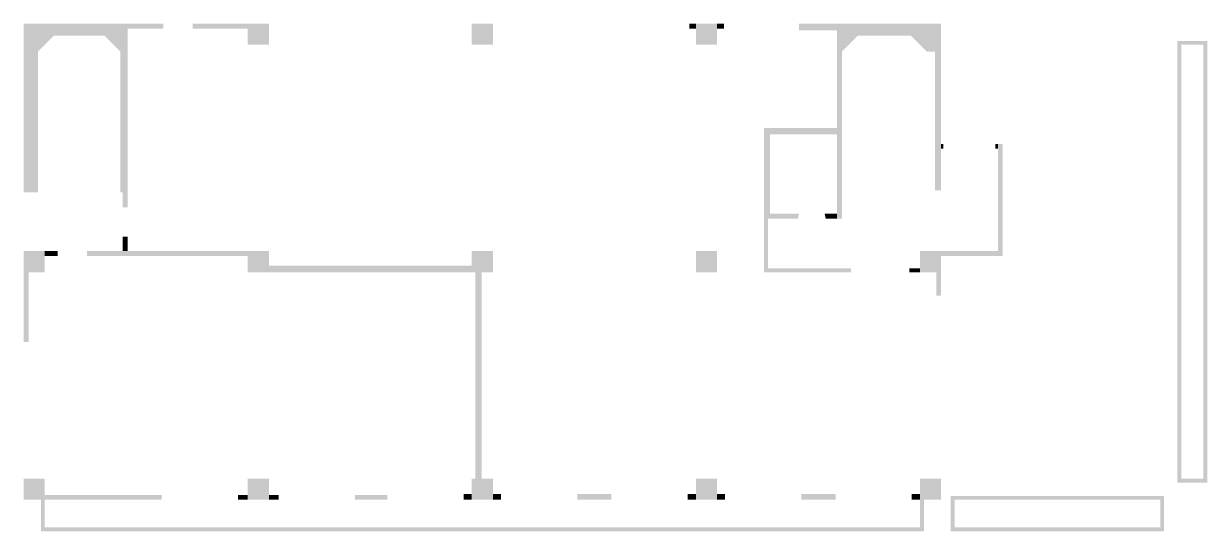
# Model space of a CAD drawing. Header units: millimetres. Extents: x -376000 to 292178, y -193032 to 188048.
# Drawn here: x -353857 to -317407, y 55554 to 71174 of the extents above; entities that cross this region are included whole.
import ezdxf

# ---------------------------------------------------------------- set-up
doc = ezdxf.new("R2010")
doc.units = ezdxf.units.MM
doc.layers.add('02_0.25', color=1, linetype='Continuous', lineweight=25, true_color=0xff0000)
doc.layers.add('08_ハッチ・色', color=7, linetype='Continuous', lineweight=5, true_color=0x888888)
doc.layers.add('_区分表-C_A：塗（壁）-2 (2D)', color=7, linetype='Continuous', lineweight=5)
doc.layers.add('_区分表-オーナー：塗（壁）-3 (2D)', color=7, linetype='Continuous', lineweight=5)

# ---------------------------------------------------------------- blocks, each defined once
blk = doc.blocks.new('区分表-C_A：塗（壁）-2 (2D)')
at = {"layer": '02_0.25', "linetype": 'Continuous', "lineweight": 0, "true_color": 0xaaaaaa}
for points in [[(-353857, 71174), (-352930, 71174), (-352930, 70804), (-353417, 70312), (-353857, 70312)], [(-353857, 71174), (-352930, 71174), (-352930, 70804), (-353417, 70312), (-353857, 70312)], [(-348650, 71024), (-348650, 71174), (-346957, 71174), (-346957, 71024)], [(-348650, 71024), (-348650, 71174), (-346957, 71174), (-346957, 71024)], [(-333363, 71174), (-333157, 71174), (-333157, 71024), (-333363, 71024)], [(-333363, 71174), (-333157, 71174), (-333157, 71024), (-333363, 71024)], [(-333157, 71174), (-332507, 71174), (-332507, 70524), (-333157, 70524)], [(-333157, 71174), (-332507, 71174), (-332507, 70524), (-333157, 70524)], [(-332507, 71174), (-332292, 71174), (-332292, 71024), (-332507, 71024)], [(-332507, 71174), (-332292, 71174), (-332292, 71024), (-332507, 71024)], [(-326257, 70524), (-325607, 70524), (-325607, 70314), (-326047, 70314)], [(-326257, 70524), (-325607, 70524), (-325607, 70314), (-326047, 70314)], [(-318207, 57054), (-318327, 57054), (-318327, 70644), (-318207, 70644)], [(-318207, 57054), (-318327, 57054), (-318327, 70644), (-318207, 70644)], [(-317527, 70644), (-317527, 70524), (-318207, 70524), (-318207, 70644)], [(-317527, 70644), (-317527, 70524), (-318207, 70524), (-318207, 70644)], [(-317407, 57054), (-317527, 57054), (-317527, 70644), (-317407, 70644)], [(-317407, 57054), (-317527, 57054), (-317527, 70644), (-317407, 70644)], [(-353857, 70312), (-353667, 70312), (-353667, 65989), (-353857, 65989)], [(-353857, 70312), (-353667, 70312), (-353667, 65989), (-353857, 65989)], [(-325797, 70314), (-325607, 70314), (-325607, 66049), (-325797, 66049)], [(-325797, 70314), (-325607, 70314), (-325607, 66049), (-325797, 66049)], [(-325797, 70314), (-325607, 70314), (-325607, 66049), (-325797, 66049)], [(-325797, 70314), (-325607, 70314), (-325607, 66049), (-325797, 66049)], [(-325532, 67474), (-325532, 67324), (-325607, 67324), (-325607, 67474)], [(-325532, 67474), (-325532, 67324), (-325607, 67324), (-325607, 67474)], [(-323857, 67474), (-323857, 67324), (-323932, 67324), (-323932, 67474)], [(-323857, 67474), (-323857, 67324), (-323932, 67324), (-323932, 67474)], [(-323707, 64024), (-323857, 64024), (-323857, 67474), (-323707, 67474)], [(-323707, 64024), (-323857, 64024), (-323857, 67474), (-323707, 67474)], [(-326257, 64174), (-325607, 64174), (-325607, 63524), (-326257, 63524)], [(-326257, 64174), (-325607, 64174), (-325607, 63524), (-326257, 63524)], [(-325607, 64024), (-325607, 64174), (-323857, 64174), (-323857, 64024)], [(-325607, 64024), (-325607, 64174), (-323857, 64174), (-323857, 64024)], [(-353857, 63524), (-353707, 63524), (-353707, 61374), (-353857, 61374)], [(-353857, 63524), (-353707, 63524), (-353707, 61374), (-353857, 61374)], [(-325757, 63524), (-325607, 63524), (-325607, 62808), (-325757, 62808)], [(-325757, 63524), (-325607, 63524), (-325607, 62808), (-325757, 62808)], [(-318207, 57054), (-318207, 57174), (-317527, 57174), (-317527, 57054)], [(-318207, 57054), (-318207, 57174), (-317527, 57174), (-317527, 57054)], [(-343657, 56524), (-343657, 56674), (-342657, 56674), (-342657, 56524)], [(-343657, 56524), (-343657, 56674), (-342657, 56674), (-342657, 56524)], [(-340307, 56524), (-340307, 56704), (-340057, 56704), (-340057, 56524)], [(-340307, 56524), (-340307, 56704), (-340057, 56704), (-340057, 56524)], [(-339407, 56524), (-339407, 56704), (-339157, 56704), (-339157, 56524)], [(-339407, 56524), (-339407, 56704), (-339157, 56704), (-339157, 56524)], [(-336807, 56524), (-336807, 56704), (-335757, 56704), (-335757, 56524)], [(-336807, 56524), (-336807, 56704), (-335757, 56704), (-335757, 56524)], [(-333407, 56524), (-333407, 56704), (-333157, 56704), (-333157, 56524)], [(-333407, 56524), (-333407, 56704), (-333157, 56704), (-333157, 56524)], [(-332507, 56524), (-332507, 56704), (-332257, 56704), (-332257, 56524)], [(-332507, 56524), (-332507, 56704), (-332257, 56704), (-332257, 56524)], [(-329907, 56524), (-329907, 56704), (-328857, 56704), (-328857, 56524)], [(-329907, 56524), (-329907, 56704), (-328857, 56704), (-328857, 56524)], [(-326507, 56524), (-326507, 56704), (-326257, 56704), (-326257, 56524)], [(-326507, 56524), (-326507, 56704), (-326257, 56704), (-326257, 56524)], [(-326257, 56524), (-326137, 56524), (-326137, 55554), (-326257, 55554)], [(-326257, 56524), (-326137, 56524), (-326137, 55554), (-326257, 55554)], [(-325307, 56643), (-318737, 56643), (-318737, 56523), (-325307, 56523)], [(-325307, 56643), (-318737, 56643), (-318737, 56523), (-325307, 56523)], [(-325307, 56524), (-325187, 56524), (-325187, 55674), (-325307, 55674)], [(-325307, 56524), (-325187, 56524), (-325187, 55674), (-325307, 55674)], [(-318737, 55674), (-318857, 55674), (-318857, 56524), (-318737, 56524)], [(-318737, 55674), (-318857, 55674), (-318857, 56524), (-318737, 56524)], [(-325307, 55554), (-325307, 55674), (-318737, 55674), (-318737, 55554)], [(-325307, 55554), (-325307, 55674), (-318737, 55674), (-318737, 55554)]]:
    blk.add_hatch(color=253, dxfattribs=at).paths.add_polyline_path(points)
at = {"layer": '02_0.25', "linetype": 'Continuous', "lineweight": 0, "true_color": 0xffff00}
for points in [[(-346307, 63724), (-340057, 63724), (-340057, 63524), (-346307, 63524)], [(-339952, 57174), (-339952, 63524), (-339752, 63524), (-339752, 57174)]]:
    blk.add_hatch(color=2, dxfattribs=at).paths.add_polyline_path(points)
at = {"layer": '08_ハッチ・色', "linetype": 'Continuous', "lineweight": 0, "true_color": 0xaaaaaa}
for points in [[(-351365, 71174), (-349557, 71174), (-349557, 71024), (-350657, 71024), (-350657, 65989), (-350877, 65989), (-350877, 70312), (-351365, 70804)], [(-351365, 71174), (-349557, 71174), (-349557, 71024), (-350657, 71024), (-350657, 65989), (-350877, 65989), (-350877, 70312), (-351365, 70804)], [(-329986, 70974), (-329986, 71174), (-328167, 71174), (-328167, 70804), (-328657, 70314), (-328657, 66049), (-328807, 66049), (-328807, 70974)], [(-329986, 70974), (-329986, 71174), (-328167, 71174), (-328167, 70804), (-328657, 70314), (-328657, 66049), (-328807, 66049), (-328807, 70974)]]:
    blk.add_hatch(color=253, dxfattribs=at).paths.add_polyline_path(points)
at = {"layer": '08_ハッチ・色', "color": 253, "linetype": 'Continuous', "true_color": 0xaaaaaa}
for points in [[(-352930, 70804), (-351365, 70804), (-352930, 71174), (-351365, 71174)], [(-352930, 70804), (-351365, 70804), (-352930, 71174), (-351365, 71174)], [(-348650, 71024), (-346957, 71024), (-348650, 71174), (-346957, 71174)], [(-348650, 71024), (-346957, 71024), (-348650, 71174), (-346957, 71174)], [(-346957, 70524), (-346307, 70524), (-346957, 71174), (-346307, 71174)], [(-346957, 70524), (-346307, 70524), (-346957, 71174), (-346307, 71174)], [(-333363, 71024), (-332292, 71024), (-333363, 71174), (-332292, 71174)], [(-333363, 71024), (-332292, 71024), (-333363, 71174), (-332292, 71174)], [(-328167, 70804), (-326537, 70804), (-328167, 71174), (-326537, 71174)], [(-328167, 70804), (-326537, 70804), (-328167, 71174), (-326537, 71174)], [(-326537, 71174), (-326257, 71174), (-326537, 70804), (-326257, 70524)], [(-326537, 71174), (-326257, 71174), (-326537, 70804), (-326257, 70524)], [(-326257, 70524), (-325607, 70524), (-326257, 71174), (-325607, 71174)], [(-326257, 70524), (-325607, 70524), (-326257, 71174), (-325607, 71174)], [(-353667, 65989), (-353417, 65989), (-353667, 70312), (-353417, 70312)], [(-353667, 65989), (-353417, 65989), (-353667, 70312), (-353417, 70312)], [(-353857, 63524), (-353207, 63524), (-353857, 64174), (-353207, 64174)], [(-353857, 63524), (-353207, 63524), (-353857, 64174), (-353207, 64174)], [(-352807, 64024), (-352807, 64174), (-353207, 64024), (-353207, 64174)], [(-352807, 64024), (-352807, 64174), (-353207, 64024), (-353207, 64174)], [(-346957, 64024), (-346957, 64174), (-348879, 64024), (-348879, 64174)], [(-346957, 64024), (-346957, 64174), (-348879, 64024), (-348879, 64174)], [(-353707, 61374), (-353707, 63524), (-353857, 61374), (-353857, 63524)], [(-353707, 61374), (-353707, 63524), (-353857, 61374), (-353857, 63524)], [(-353857, 56524), (-353207, 56524), (-353857, 57174), (-353207, 57174)], [(-353857, 56524), (-353207, 56524), (-353857, 57174), (-353207, 57174)], [(-346957, 56524), (-346307, 56524), (-346957, 57174), (-346307, 57174)], [(-346957, 56524), (-346307, 56524), (-346957, 57174), (-346307, 57174)], [(-340057, 56524), (-339407, 56524), (-340057, 57174), (-339407, 57174)], [(-340057, 56524), (-339407, 56524), (-340057, 57174), (-339407, 57174)], [(-333157, 56524), (-332507, 56524), (-333157, 57174), (-332507, 57174)], [(-333157, 56524), (-332507, 56524), (-333157, 57174), (-332507, 57174)], [(-326257, 56524), (-325607, 56524), (-326257, 57174), (-325607, 57174)], [(-326257, 56524), (-325607, 56524), (-326257, 57174), (-325607, 57174)], [(-353208, 56524), (-353327, 56524), (-353208, 55554), (-353327, 55554)], [(-353208, 56524), (-353327, 56524), (-353208, 55554), (-353327, 55554)], [(-349607, 56524), (-349607, 56674), (-353207, 56524), (-353207, 56674)], [(-349607, 56524), (-349607, 56674), (-353207, 56524), (-353207, 56674)], [(-346957, 56524), (-346957, 56674), (-347257, 56524), (-347257, 56674)], [(-346957, 56524), (-346957, 56674), (-347257, 56524), (-347257, 56674)], [(-346007, 56524), (-346007, 56674), (-346307, 56524), (-346307, 56674)], [(-346007, 56524), (-346007, 56674), (-346307, 56524), (-346307, 56674)], [(-353208, 55674), (-353208, 55554), (-326257, 55674), (-326257, 55554)], [(-353208, 55674), (-353208, 55554), (-326257, 55674), (-326257, 55554)]]:
    blk.add_solid(points, dxfattribs=at)
at = {"layer": '08_ハッチ・色', "color": 253, "true_color": 0xaaaaaa}
for points in [[(-340057, 70524), (-339407, 70524), (-340057, 71174), (-339407, 71174)], [(-340057, 70524), (-339407, 70524), (-340057, 71174), (-339407, 71174)], [(-346957, 63524), (-346307, 63524), (-346957, 64174), (-346307, 64174)], [(-346957, 63524), (-346307, 63524), (-346957, 64174), (-346307, 64174)], [(-340057, 63524), (-339407, 63524), (-340057, 64174), (-339407, 64174)], [(-340057, 63524), (-339407, 63524), (-340057, 64174), (-339407, 64174)], [(-333157, 63524), (-332507, 63524), (-333157, 64174), (-332507, 64174)], [(-333157, 63524), (-332507, 63524), (-333157, 64174), (-332507, 64174)], [(-346307, 63524), (-340057, 63524), (-346307, 63724), (-340057, 63724)], [(-339752, 57174), (-339752, 63524), (-339952, 57174), (-339952, 63524)]]:
    blk.add_solid(points, dxfattribs=at)
at = {"layer": '08_ハッチ・色', "color": 160}
for points in [[(-328807, 67959), (-331060, 67959), (-328807, 67770), (-331060, 67770)], [(-328807, 67959), (-331060, 67959), (-328807, 67770), (-331060, 67770)], [(-331060, 67820), (-331060, 65324), (-330871, 67820), (-330871, 65324)], [(-331060, 67820), (-331060, 65324), (-330871, 67820), (-330871, 65324)], [(-350657, 65524), (-350807, 65524), (-350657, 65989), (-350807, 65989)], [(-350657, 65524), (-350807, 65524), (-350657, 65989), (-350807, 65989)], [(-328657, 66049), (-328807, 66049), (-328657, 65174), (-328807, 65174)], [(-328657, 66049), (-328807, 66049), (-328657, 65174), (-328807, 65174)], [(-330012, 65174), (-331057, 65174), (-329983, 65324), (-331057, 65324)], [(-330012, 65174), (-331057, 65174), (-329983, 65324), (-331057, 65324)], [(-329160, 65174), (-328807, 65174), (-329190, 65324), (-328807, 65324)], [(-329160, 65174), (-328807, 65174), (-329190, 65324), (-328807, 65324)], [(-330940, 65174), (-331060, 65174), (-330940, 63644), (-331060, 63644)], [(-330940, 65174), (-331060, 65174), (-330940, 63644), (-331060, 63644)], [(-350657, 64174), (-350807, 64174), (-350657, 64624), (-350807, 64624)], [(-350657, 64174), (-350807, 64174), (-350657, 64624), (-350807, 64624)], [(-351907, 64024), (-351907, 64174), (-348879, 64024), (-348879, 64174)], [(-351907, 64024), (-351907, 64174), (-348879, 64024), (-348879, 64174)], [(-328382, 63524), (-328382, 63644), (-331060, 63524), (-331060, 63644)], [(-328382, 63524), (-328382, 63644), (-331060, 63524), (-331060, 63644)], [(-326257, 63524), (-326257, 63644), (-326582, 63524), (-326582, 63644)], [(-326257, 63524), (-326257, 63644), (-326582, 63524), (-326582, 63644)]]:
    blk.add_solid(points, dxfattribs=at)
blk = doc.blocks.new('区分表-オーナー：塗（壁）-3 (2D)')
at = {"layer": '02_0.25', "linetype": 'Continuous', "lineweight": 0, "true_color": 0xaaaaaa}
for points in [[(-353857, 71174), (-352930, 71174), (-352930, 70804), (-353417, 70312), (-353857, 70312)], [(-353857, 71174), (-352930, 71174), (-352930, 70804), (-353417, 70312), (-353857, 70312)], [(-348650, 71024), (-348650, 71174), (-346957, 71174), (-346957, 71024)], [(-348650, 71024), (-348650, 71174), (-346957, 71174), (-346957, 71024)], [(-333363, 71174), (-333157, 71174), (-333157, 71024), (-333363, 71024)], [(-333363, 71174), (-333157, 71174), (-333157, 71024), (-333363, 71024)], [(-333157, 71174), (-332507, 71174), (-332507, 70524), (-333157, 70524)], [(-333157, 71174), (-332507, 71174), (-332507, 70524), (-333157, 70524)], [(-332507, 71174), (-332292, 71174), (-332292, 71024), (-332507, 71024)], [(-332507, 71174), (-332292, 71174), (-332292, 71024), (-332507, 71024)], [(-326257, 70524), (-325607, 70524), (-325607, 70314), (-326047, 70314)], [(-326257, 70524), (-325607, 70524), (-325607, 70314), (-326047, 70314)], [(-318207, 57054), (-318327, 57054), (-318327, 70644), (-318207, 70644)], [(-318207, 57054), (-318327, 57054), (-318327, 70644), (-318207, 70644)], [(-317527, 70644), (-317527, 70524), (-318207, 70524), (-318207, 70644)], [(-317527, 70644), (-317527, 70524), (-318207, 70524), (-318207, 70644)], [(-317407, 57054), (-317527, 57054), (-317527, 70644), (-317407, 70644)], [(-317407, 57054), (-317527, 57054), (-317527, 70644), (-317407, 70644)], [(-353857, 70312), (-353667, 70312), (-353667, 65989), (-353857, 65989)], [(-353857, 70312), (-353667, 70312), (-353667, 65989), (-353857, 65989)], [(-325797, 70314), (-325607, 70314), (-325607, 66049), (-325797, 66049)], [(-325797, 70314), (-325607, 70314), (-325607, 66049), (-325797, 66049)], [(-325797, 70314), (-325607, 70314), (-325607, 66049), (-325797, 66049)], [(-325797, 70314), (-325607, 70314), (-325607, 66049), (-325797, 66049)], [(-325532, 67474), (-325532, 67324), (-325607, 67324), (-325607, 67474)], [(-325532, 67474), (-325532, 67324), (-325607, 67324), (-325607, 67474)], [(-323857, 67474), (-323857, 67324), (-323932, 67324), (-323932, 67474)], [(-323857, 67474), (-323857, 67324), (-323932, 67324), (-323932, 67474)], [(-323707, 64024), (-323857, 64024), (-323857, 67474), (-323707, 67474)], [(-323707, 64024), (-323857, 64024), (-323857, 67474), (-323707, 67474)], [(-326257, 64174), (-325607, 64174), (-325607, 63524), (-326257, 63524)], [(-326257, 64174), (-325607, 64174), (-325607, 63524), (-326257, 63524)], [(-325607, 64024), (-325607, 64174), (-323857, 64174), (-323857, 64024)], [(-325607, 64024), (-325607, 64174), (-323857, 64174), (-323857, 64024)], [(-353857, 63524), (-353707, 63524), (-353707, 61374), (-353857, 61374)], [(-353857, 63524), (-353707, 63524), (-353707, 61374), (-353857, 61374)], [(-325757, 63524), (-325607, 63524), (-325607, 62808), (-325757, 62808)], [(-325757, 63524), (-325607, 63524), (-325607, 62808), (-325757, 62808)], [(-318207, 57054), (-318207, 57174), (-317527, 57174), (-317527, 57054)], [(-318207, 57054), (-318207, 57174), (-317527, 57174), (-317527, 57054)], [(-343657, 56524), (-343657, 56674), (-342657, 56674), (-342657, 56524)], [(-343657, 56524), (-343657, 56674), (-342657, 56674), (-342657, 56524)], [(-340307, 56524), (-340307, 56704), (-340057, 56704), (-340057, 56524)], [(-340307, 56524), (-340307, 56704), (-340057, 56704), (-340057, 56524)], [(-339407, 56524), (-339407, 56704), (-339157, 56704), (-339157, 56524)], [(-339407, 56524), (-339407, 56704), (-339157, 56704), (-339157, 56524)], [(-336807, 56524), (-336807, 56704), (-335757, 56704), (-335757, 56524)], [(-336807, 56524), (-336807, 56704), (-335757, 56704), (-335757, 56524)], [(-333407, 56524), (-333407, 56704), (-333157, 56704), (-333157, 56524)], [(-333407, 56524), (-333407, 56704), (-333157, 56704), (-333157, 56524)], [(-332507, 56524), (-332507, 56704), (-332257, 56704), (-332257, 56524)], [(-332507, 56524), (-332507, 56704), (-332257, 56704), (-332257, 56524)], [(-329907, 56524), (-329907, 56704), (-328857, 56704), (-328857, 56524)], [(-329907, 56524), (-329907, 56704), (-328857, 56704), (-328857, 56524)], [(-326507, 56524), (-326507, 56704), (-326257, 56704), (-326257, 56524)], [(-326507, 56524), (-326507, 56704), (-326257, 56704), (-326257, 56524)], [(-326257, 56524), (-326137, 56524), (-326137, 55554), (-326257, 55554)], [(-326257, 56524), (-326137, 56524), (-326137, 55554), (-326257, 55554)], [(-325307, 56643), (-318737, 56643), (-318737, 56523), (-325307, 56523)], [(-325307, 56643), (-318737, 56643), (-318737, 56523), (-325307, 56523)], [(-325307, 56524), (-325187, 56524), (-325187, 55674), (-325307, 55674)], [(-325307, 56524), (-325187, 56524), (-325187, 55674), (-325307, 55674)], [(-318737, 55674), (-318857, 55674), (-318857, 56524), (-318737, 56524)], [(-318737, 55674), (-318857, 55674), (-318857, 56524), (-318737, 56524)], [(-325307, 55554), (-325307, 55674), (-318737, 55674), (-318737, 55554)], [(-325307, 55554), (-325307, 55674), (-318737, 55674), (-318737, 55554)]]:
    blk.add_hatch(color=253, dxfattribs=at).paths.add_polyline_path(points)
at = {"layer": '02_0.25', "linetype": 'Continuous', "lineweight": 0, "true_color": 0xffff00}
for points in [[(-346307, 63724), (-340057, 63724), (-340057, 63524), (-346307, 63524)], [(-339952, 57174), (-339952, 63524), (-339752, 63524), (-339752, 57174)]]:
    blk.add_hatch(color=2, dxfattribs=at).paths.add_polyline_path(points)
at = {"layer": '08_ハッチ・色', "linetype": 'Continuous', "lineweight": 0, "true_color": 0xaaaaaa}
for points in [[(-351365, 71174), (-349557, 71174), (-349557, 71024), (-350657, 71024), (-350657, 65989), (-350877, 65989), (-350877, 70312), (-351365, 70804)], [(-351365, 71174), (-349557, 71174), (-349557, 71024), (-350657, 71024), (-350657, 65989), (-350877, 65989), (-350877, 70312), (-351365, 70804)], [(-329986, 70974), (-329986, 71174), (-328167, 71174), (-328167, 70804), (-328657, 70314), (-328657, 66049), (-328807, 66049), (-328807, 70974)], [(-329986, 70974), (-329986, 71174), (-328167, 71174), (-328167, 70804), (-328657, 70314), (-328657, 66049), (-328807, 66049), (-328807, 70974)]]:
    blk.add_hatch(color=253, dxfattribs=at).paths.add_polyline_path(points)
at = {"layer": '08_ハッチ・色', "color": 253, "linetype": 'Continuous', "true_color": 0xaaaaaa}
for points in [[(-352930, 70804), (-351365, 70804), (-352930, 71174), (-351365, 71174)], [(-352930, 70804), (-351365, 70804), (-352930, 71174), (-351365, 71174)], [(-348650, 71024), (-346957, 71024), (-348650, 71174), (-346957, 71174)], [(-348650, 71024), (-346957, 71024), (-348650, 71174), (-346957, 71174)], [(-346957, 70524), (-346307, 70524), (-346957, 71174), (-346307, 71174)], [(-346957, 70524), (-346307, 70524), (-346957, 71174), (-346307, 71174)], [(-333363, 71024), (-332292, 71024), (-333363, 71174), (-332292, 71174)], [(-333363, 71024), (-332292, 71024), (-333363, 71174), (-332292, 71174)], [(-328167, 70804), (-326537, 70804), (-328167, 71174), (-326537, 71174)], [(-328167, 70804), (-326537, 70804), (-328167, 71174), (-326537, 71174)], [(-326537, 71174), (-326257, 71174), (-326537, 70804), (-326257, 70524)], [(-326537, 71174), (-326257, 71174), (-326537, 70804), (-326257, 70524)], [(-326257, 70524), (-325607, 70524), (-326257, 71174), (-325607, 71174)], [(-326257, 70524), (-325607, 70524), (-326257, 71174), (-325607, 71174)], [(-353667, 65989), (-353417, 65989), (-353667, 70312), (-353417, 70312)], [(-353667, 65989), (-353417, 65989), (-353667, 70312), (-353417, 70312)], [(-353857, 63524), (-353207, 63524), (-353857, 64174), (-353207, 64174)], [(-353857, 63524), (-353207, 63524), (-353857, 64174), (-353207, 64174)], [(-352807, 64024), (-352807, 64174), (-353207, 64024), (-353207, 64174)], [(-352807, 64024), (-352807, 64174), (-353207, 64024), (-353207, 64174)], [(-346957, 64024), (-346957, 64174), (-348879, 64024), (-348879, 64174)], [(-346957, 64024), (-346957, 64174), (-348879, 64024), (-348879, 64174)], [(-353707, 61374), (-353707, 63524), (-353857, 61374), (-353857, 63524)], [(-353707, 61374), (-353707, 63524), (-353857, 61374), (-353857, 63524)], [(-353857, 56524), (-353207, 56524), (-353857, 57174), (-353207, 57174)], [(-353857, 56524), (-353207, 56524), (-353857, 57174), (-353207, 57174)], [(-346957, 56524), (-346307, 56524), (-346957, 57174), (-346307, 57174)], [(-346957, 56524), (-346307, 56524), (-346957, 57174), (-346307, 57174)], [(-340057, 56524), (-339407, 56524), (-340057, 57174), (-339407, 57174)], [(-340057, 56524), (-339407, 56524), (-340057, 57174), (-339407, 57174)], [(-333157, 56524), (-332507, 56524), (-333157, 57174), (-332507, 57174)], [(-333157, 56524), (-332507, 56524), (-333157, 57174), (-332507, 57174)], [(-326257, 56524), (-325607, 56524), (-326257, 57174), (-325607, 57174)], [(-326257, 56524), (-325607, 56524), (-326257, 57174), (-325607, 57174)], [(-353208, 56524), (-353327, 56524), (-353208, 55554), (-353327, 55554)], [(-353208, 56524), (-353327, 56524), (-353208, 55554), (-353327, 55554)], [(-349607, 56524), (-349607, 56674), (-353207, 56524), (-353207, 56674)], [(-349607, 56524), (-349607, 56674), (-353207, 56524), (-353207, 56674)], [(-346957, 56524), (-346957, 56674), (-347257, 56524), (-347257, 56674)], [(-346957, 56524), (-346957, 56674), (-347257, 56524), (-347257, 56674)], [(-346007, 56524), (-346007, 56674), (-346307, 56524), (-346307, 56674)], [(-346007, 56524), (-346007, 56674), (-346307, 56524), (-346307, 56674)], [(-353208, 55674), (-353208, 55554), (-326257, 55674), (-326257, 55554)], [(-353208, 55674), (-353208, 55554), (-326257, 55674), (-326257, 55554)]]:
    blk.add_solid(points, dxfattribs=at)
at = {"layer": '08_ハッチ・色', "color": 253, "true_color": 0xaaaaaa}
for points in [[(-340057, 70524), (-339407, 70524), (-340057, 71174), (-339407, 71174)], [(-340057, 70524), (-339407, 70524), (-340057, 71174), (-339407, 71174)], [(-346957, 63524), (-346307, 63524), (-346957, 64174), (-346307, 64174)], [(-346957, 63524), (-346307, 63524), (-346957, 64174), (-346307, 64174)], [(-340057, 63524), (-339407, 63524), (-340057, 64174), (-339407, 64174)], [(-340057, 63524), (-339407, 63524), (-340057, 64174), (-339407, 64174)], [(-333157, 63524), (-332507, 63524), (-333157, 64174), (-332507, 64174)], [(-333157, 63524), (-332507, 63524), (-333157, 64174), (-332507, 64174)], [(-346307, 63524), (-340057, 63524), (-346307, 63724), (-340057, 63724)], [(-339752, 57174), (-339752, 63524), (-339952, 57174), (-339952, 63524)]]:
    blk.add_solid(points, dxfattribs=at)
at = {"layer": '08_ハッチ・色', "color": 160}
for points in [[(-328807, 67959), (-331060, 67959), (-328807, 67770), (-331060, 67770)], [(-328807, 67959), (-331060, 67959), (-328807, 67770), (-331060, 67770)], [(-331060, 67820), (-331060, 65324), (-330871, 67820), (-330871, 65324)], [(-331060, 67820), (-331060, 65324), (-330871, 67820), (-330871, 65324)], [(-350657, 65524), (-350807, 65524), (-350657, 65989), (-350807, 65989)], [(-350657, 65524), (-350807, 65524), (-350657, 65989), (-350807, 65989)], [(-328657, 66049), (-328807, 66049), (-328657, 65174), (-328807, 65174)], [(-328657, 66049), (-328807, 66049), (-328657, 65174), (-328807, 65174)], [(-330012, 65174), (-331057, 65174), (-329983, 65324), (-331057, 65324)], [(-330012, 65174), (-331057, 65174), (-329983, 65324), (-331057, 65324)], [(-329160, 65174), (-328807, 65174), (-329190, 65324), (-328807, 65324)], [(-329160, 65174), (-328807, 65174), (-329190, 65324), (-328807, 65324)], [(-330940, 65174), (-331060, 65174), (-330940, 63644), (-331060, 63644)], [(-330940, 65174), (-331060, 65174), (-330940, 63644), (-331060, 63644)], [(-350657, 64174), (-350807, 64174), (-350657, 64624), (-350807, 64624)], [(-350657, 64174), (-350807, 64174), (-350657, 64624), (-350807, 64624)], [(-351907, 64024), (-351907, 64174), (-348879, 64024), (-348879, 64174)], [(-351907, 64024), (-351907, 64174), (-348879, 64024), (-348879, 64174)], [(-328382, 63524), (-328382, 63644), (-331060, 63524), (-331060, 63644)], [(-328382, 63524), (-328382, 63644), (-331060, 63524), (-331060, 63644)], [(-326257, 63524), (-326257, 63644), (-326582, 63524), (-326582, 63644)], [(-326257, 63524), (-326257, 63644), (-326582, 63524), (-326582, 63644)]]:
    blk.add_solid(points, dxfattribs=at)

msp = doc.modelspace()

# ---------------------------------------------------------------- block references
at = {"layer": '_区分表-C_A：塗（壁）-2 (2D)'}
msp.add_blockref('区分表-C_A：塗（壁）-2 (2D)', (0, 0), dxfattribs=at)
at = {"layer": '_区分表-オーナー：塗（壁）-3 (2D)'}
msp.add_blockref('区分表-オーナー：塗（壁）-3 (2D)', (0, 0), dxfattribs=at)

doc.saveas('drawing.dxf')
